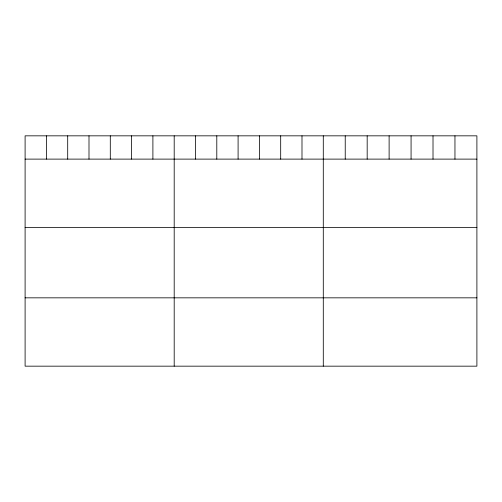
<?xml version="1.0" encoding="UTF-8"?>
<svg xmlns="http://www.w3.org/2000/svg" width="502" height="502" viewBox="0 0 502 502"><rect width="100%" height="100%" fill="white"/><g stroke="black" fill="none" stroke-linecap="round" stroke-linejoin="round"><path stroke-width="0.75" d="M476.9 159.115L476.9 366.165L25.1 366.165L25.1 135.835L476.9 135.835L476.9 159.115L25.1 159.115M25.1 227.444L476.9 227.444M25.1 297.837L476.9 297.837M454.956 135.835L454.956 159.115M433.013 135.835L433.013 159.115M411.069 135.835L411.069 159.115M389.119 135.835L389.119 159.115M367.175 135.835L367.175 159.115M345.232 135.835L345.232 159.115M323.288 135.835L323.288 366.165M301.991 135.835L301.991 159.115M280.687 135.835L280.687 159.115M259.39 135.835L259.39 159.115M238.092 135.835L238.092 159.115M216.795 135.835L216.795 159.115M195.491 135.835L195.491 159.115M174.194 135.835L174.194 366.165M152.897 135.835L152.897 159.115M131.593 135.835L131.593 159.115M110.296 135.835L110.296 159.115M88.998 135.835L88.998 159.115M67.701 135.835L67.701 159.115M46.397 135.835L46.397 159.115"/></g></svg>
